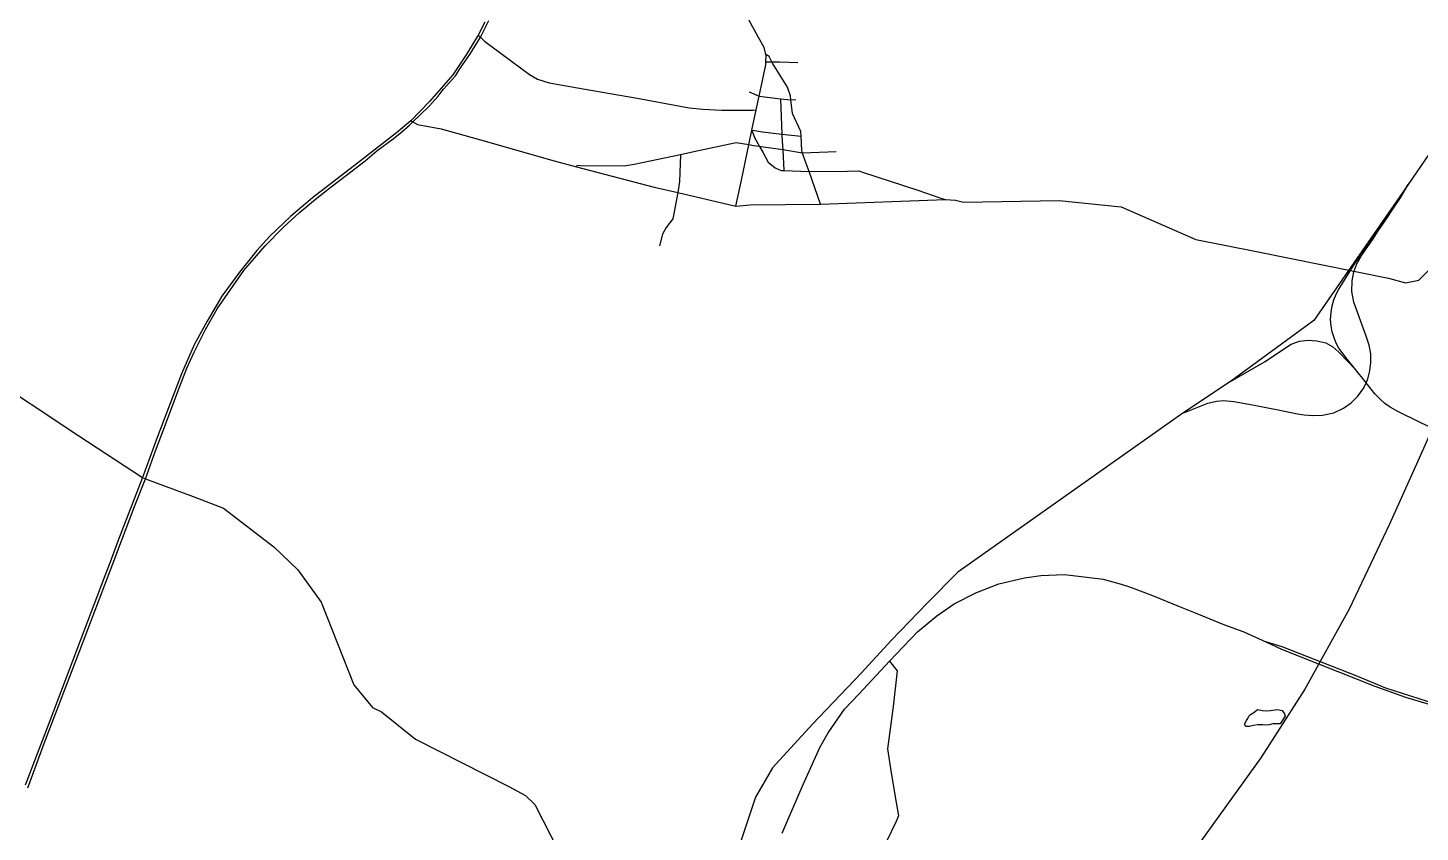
# Model space of a CAD drawing. Header units: millimetres. Extents: x 170 to 95391, y -643 to 69125.
# Drawn here: x 51544 to 61526, y 53566 to 59331 of the extents above; entities that cross this region are included whole.
import ezdxf

# ---------------------------------------------------------------- set-up
doc = ezdxf.new("R2010")
doc.units = ezdxf.units.MM
for name, color, linetype in [('railways', 4, 'Continuous'), ('roads_2', 2, 'Continuous'), ('roads_3', 3, 'Continuous'), ('water', 7, 'Continuous')]:
    doc.layers.add(name, color=color, linetype=linetype)

msp = doc.modelspace()

# ---------------------------------------------------------------- linework, layer by layer
at = {"layer": 'railways'}
for points in [[(61591.95, 58427.87), (61440.15, 58208.73), (60763.52, 57231.98), (60167.26, 56794.76), (59823.44, 56567.85), (58212.43, 55430), (57990.78, 55206.9), (57734.53, 54938.39), (57519.45, 54704.32), (57169.96, 54338.86), (56883.53, 54026.53), (56759.9, 53817.33), (56656.23, 53500.98)], [(59823.44, 56567.85), (60004.35, 56639.71), (60065.53, 56653.68), (60116.69, 56658.39), (60189.09, 56651.64), (60324.13, 56627.28), (60434.84, 56606.07), (60521.14, 56589.42), (60645.78, 56564.65), (60693.82, 56556.07), (60757.34, 56551.44), (60825.92, 56553.37), (60907.09, 56571.8), (60975.36, 56604.75), (61031.46, 56642.5), (61079.22, 56690.29), (61117.01, 56742.74), (61133.89, 56773.63), (61150.04, 56814.1), (61166.45, 56871.02), (61173.53, 56932.73), (61171.67, 56994.63), (61159.91, 57055.93), (61139.65, 57119.72), (61050.62, 57364.68), (61037.35, 57440.41), (61039.12, 57516.31), (61051.64, 57581.08), (61072.39, 57639.04), (61103.14, 57694.9), (61139.56, 57746.95), (61183.92, 57812.15), (61225.02, 57874.82), (61279.53, 57955.2), (61335.55, 58039.06), (61384.3, 58111.37), (61440.15, 58208.73)], [(61132.4, 56795.72), (61063.38, 56881.13), (61002.36, 56956.64), (60966.11, 57003.28), (60943.98, 57035.27), (60925.13, 57070.19), (60908.74, 57108.34), (60896.04, 57150.9), (60888.35, 57193.56), (60884.08, 57240.38), (60887.03, 57291.59), (60895.9, 57338.04), (60908.41, 57381.91), (60924, 57421.31), (60943.78, 57457.3), (60979.02, 57515.02), (61014.26, 57572.74), (61050.84, 57628.84), (61081.92, 57674.59), (61115.62, 57724.1), (61151.48, 57775.61), (61186.14, 57826.73), (61232.7, 57896.1), (61268.45, 57949.64), (61314.58, 58015.24), (61348.28, 58065.28), (61440.15, 58208.73)], [(60167.26, 56794.76), (60414.76, 56940.02), (60524.95, 57013.85), (60602, 57063.04), (60661.25, 57084.09), (60723.79, 57091.55), (60785.7, 57087.71), (60849.21, 57071.99), (60900.16, 57045.06), (60943.06, 57006.3), (61063.38, 56881.13)], [(61149, 56775.19), (61132.4, 56795.72)], [(63321.08, 55612.18), (63222.76, 55661.01), (63136.33, 55704.77), (63072.32, 55735.83), (63018.3, 55763.31), (62938.07, 55801.9), (62878.79, 55832.12), (62802.21, 55869.48), (62729.02, 55905.46), (62607.6, 55965.38), (62499.3, 56018.87), (62382.49, 56076.87), (62263.11, 56135.97), (62188.83, 56171.83), (62060.27, 56235.04), (61926.18, 56301.4), (61640.21, 56445.85), (61517.8, 56505.85), (61366.94, 56580.54), (61311.01, 56610.88), (61273.83, 56637.08), (61243.17, 56664.38), (61200.75, 56707.97), (61149, 56775.19)]]:
    msp.add_lwpolyline(points, dxfattribs=at)
at = {"layer": 'roads_2'}
for points in [[(51542.89, 53884.17), (51669.65, 54228.24), (51916.92, 54868.53), (52152.18, 55488.66), (52215.8, 55654.28), (52308.03, 55899.53), (52386.52, 56099.03), (52458.93, 56297.9), (52522.87, 56467.83), (52575.28, 56609.78), (52631.83, 56754.26), (52683.68, 56890.59), (52735.88, 57005.5), (52817.69, 57168.13), (52900.92, 57315.95), (53092.84, 57590.47), (53182.37, 57697.43), (53244.46, 57767.86), (53375.25, 57900.5), (53488.37, 58004.2), (53606.05, 58101.75), (53719.56, 58191.16), (53827.9, 58274.99), (53963.06, 58378.52), (54045.14, 58449.31), (54163.23, 58535.11), (54225.16, 58585.64), (54280.69, 58632.38), (54304.78, 58656), (54352.21, 58702.51), (54423, 58772.36), (54482.48, 58838.21), (54524.94, 58891.45), (54610.8, 58987.71), (54645.07, 59043.56), (54713.51, 59140.48), (54789.84, 59263.85), (54847.69, 59383.8)], [(54821.13, 59370.95), (54771.42, 59276.93), (54768.5, 59271.4)], [(54768.5, 59271.4), (54687.47, 59137.34), (54589.8, 58992.97), (54424.39, 58802.68), (54288.97, 58663.96), (54186.79, 58579.04), (53908.19, 58360.82), (53585.09, 58113.12), (53426.09, 57977.64), (53278.33, 57836.96), (53185.37, 57734.89), (53062.09, 57579.73), (52933.39, 57407.02), (52828.38, 57228.24), (52736.77, 57058.55), (52645.87, 56850.06), (52470.93, 56393.21), (52365.04, 56107.27), (52189.11, 55651.44), (52134.56, 55501.32), (52095.76, 55402.11), (51892.44, 54866.83), (51700.65, 54364.12), (51525.59, 53902.07)], [(51215.87, 56864.21), (51909.25, 56407.02), (52365.04, 56107.27), (52386.52, 56099.03), (52727.93, 55971.41), (52945.45, 55888.51), (53306.3, 55610.07), (53479.23, 55446.37), (53646.72, 55212.88), (53881.42, 54622.11), (54015.29, 54458.74), (54080.18, 54428.02), (54322.89, 54231.7), (54992.77, 53892.38), (55111.16, 53829.17), (55179.06, 53764.47), (55459.76, 53211.14), (55983.42, 52267.13), (56047.67, 52195.35), (56164.7, 52137.06), (56284.48, 52062.74), (56293.96, 52059.54)], [(61737.2, 56734.27), (61509.96, 56224.57), (61305.7, 55774.18), (61016.16, 55165.05), (60700.16, 54589.42), (60384.74, 54099.42), (59640.58, 53065.57)], [(64561.97, 53572.47), (64134.77, 53823.01), (63947.18, 53924.14), (63767.9, 54003.67), (63435.86, 54094.07), (63365.79, 54107.64), (63095.22, 54160.07), (62473.86, 54298.05), (62080.27, 54385.48), (61579.59, 54502.57), (61280.56, 54598.67), (61066.74, 54685.35), (60537.2, 54892.75), (60419.6, 54928.77)], [(60532.86, 54877.12), (61200.44, 54610.99), (61420.25, 54534.05), (61687.33, 54454.82), (62007.65, 54384.03), (62920.57, 54176.94), (63442.4, 54061.72), (63766.05, 53981.18), (63958.83, 53898.61), (64294.38, 53704.47), (64887.26, 53357.86), (65574.34, 52956.94), (65722.51, 52863.17), (65887.28, 52749.07), (68230.86, 51081.71)]]:
    msp.add_lwpolyline(points, dxfattribs=at)
at = {"layer": 'roads_3'}
for points in [[(56620.9, 58052.45), (56660.31, 58239.07), (56713.46, 58492.63), (56735.22, 58596.45), (56766.03, 58743.47), (56786.73, 58840.84), (56834.36, 59064.89), (56835.45, 59086.55), (56837.7, 59131.44), (56835.61, 59139.89), (56823.07, 59190.63), (56783.08, 59261.27), (56298.87, 60144.54), (56151.08, 60410.1), (56093.14, 60473.36), (55996.56, 60535.05), (55795.02, 60671.63), (55753.03, 60725.4), (55647.74, 61122.82), (55606.95, 61209.39), (55569.99, 61248.78)], [(54771.42, 59276.93), (54789.84, 59263.85), (54816.84, 59234.99), (55139.57, 58996.32), (55197.02, 58961.88), (55280.4, 58937.33), (55525.24, 58892.71), (55912.14, 58827.23), (56285.15, 58757.74), (56383.42, 58746.88), (56517.27, 58740.81), (56743.38, 58739.42), (56766.03, 58743.47)], [(57225.77, 58067.43), (57144.78, 58299.98), (57117.95, 58377.05), (57097.97, 58433.42), (57091.97, 58450.33), (57087.63, 58553.48), (57086.21, 58587.08), (57025.98, 58716.12), (57013.84, 58815.66), (57010.61, 58842.11), (56989.34, 58905.88), (56883.18, 59076.54), (56878.27, 59085.96), (56858.38, 59124.1), (56835.61, 59139.89)], [(56835.45, 59086.55), (56878.27, 59085.96), (56932.47, 59087.21), (57064.67, 59081.42)], [(56714.43, 58871.14), (56786.73, 58840.84), (56939.1, 58820.63), (57013.84, 58815.66), (57049.67, 58815.95)], [(56939.1, 58820.63), (56950.01, 58567.66), (56952.18, 58517.14), (56955.71, 58455.03), (56964.06, 58307.92)], [(54288.97, 58663.96), (54304.78, 58656), (54337.21, 58636.72), (54507.21, 58605.72), (54789.37, 58526.95), (55318.17, 58376.4), (55477.5, 58334.65), (56033.3, 58189.03), (56202.84, 58149.62), (56620.9, 58052.45), (56721.79, 58061.18), (57225.77, 58067.43), (58122.5, 58100.12), (58193.62, 58096.23), (58251.98, 58080.24), (58937.12, 58093.5), (59382.25, 58047.46), (59917.48, 57812.8), (60351.68, 57727.99), (61299.93, 57535.41), (61420.72, 57503.93), (61517.24, 57521.6), (61612.69, 57616.94)], [(57339.71, 58441.95), (57097.97, 58433.42), (56955.71, 58455.03), (56802.32, 58478.08), (56789.42, 58480.55), (56747.54, 58483.76), (56713.46, 58492.63), (56621.23, 58506.26), (56319.21, 58441.09), (56222.08, 58420.52), (55891.93, 58350.58), (55818.26, 58338.23), (55509.06, 58342.06), (55480.69, 58343.23), (55477.5, 58334.65)], [(56735.22, 58596.45), (56753.77, 58543.53), (56789.42, 58480.55), (56814.99, 58435.4), (56851.98, 58368.59), (56901.68, 58326.59), (56945.31, 58308.54), (56964.06, 58307.92), (57144.78, 58299.98), (57419.94, 58304.47), (57502.68, 58305.76), (57528.09, 58296.96), (57924.35, 58166.68), (58090.33, 58109.92), (58122.5, 58100.12)], [(56739.69, 58596.05), (56812.03, 58584.67), (56950.01, 58567.66), (57087.63, 58553.48)], [(56222.08, 58420.52), (56215, 58228.78), (56202.84, 58149.62), (56168.07, 57962.49), (56119.3, 57899.92), (56094.43, 57850.71), (56072.71, 57766.95)], [(56952.62, 53558.88), (56988.68, 53641.79), (57103.54, 53907.36), (57224.38, 54177.22), (57281.57, 54277.85), (57397.94, 54446.16), (57502.37, 54554.6), (57722.65, 54790.78), (57922.21, 55000.57), (58061.56, 55116.91), (58186.32, 55202.73), (58339.75, 55281.2), (58504.35, 55345.3), (58689.1, 55389.09), (58806.37, 55405.32), (58975.46, 55411.46), (59155.02, 55391.51), (59254.22, 55378.79), (59382.18, 55344.16), (59449.72, 55322.23), (59607.24, 55260.85), (59806.68, 55181.81), (59914.07, 55138.15), (60123.71, 55050.88), (60262.04, 55000.63), (60419.6, 54928.77), (60532.86, 54877.12)], [(57722.65, 54790.78), (57776.94, 54722.31), (57748.33, 54465.29), (57707.08, 54163.45), (57732.45, 53989.72), (57769.85, 53779.15), (57785.54, 53683.07), (57766.74, 53638.29), (57637.51, 53369.76), (57606.98, 53131.09), (57614.21, 53000.36), (57615.53, 52904.38), (57627.16, 52608.69), (57658.12, 52017.86)]]:
    msp.add_lwpolyline(points, dxfattribs=at)
at = {"layer": 'water'}
msp.add_lwpolyline([(60291.38, 54380.85), (60297.91, 54397.44), (60310.31, 54409.6), (60332.97, 54422.7), (60359.56, 54445.68), (60396.43, 54437.25), (60422.05, 54434), (60452.08, 54438.17), (60504.19, 54444.63), (60535.94, 54437.25), (60552.44, 54412.94), (60557.19, 54397.29), (60521.9, 54341.41), (60498.32, 54342.6), (60469.6, 54341.79), (60442.86, 54333.81), (60414.13, 54333), (60398.76, 54334.13), (60385.68, 54334.54), (60361.82, 54334.4), (60332.3, 54329.82), (60302.51, 54323.92), (60275.56, 54321.76), (60266.7, 54338.46), (60280.24, 54365.93), (60291.38, 54380.85)], close=True, dxfattribs=at)

doc.saveas('drawing.dxf')
